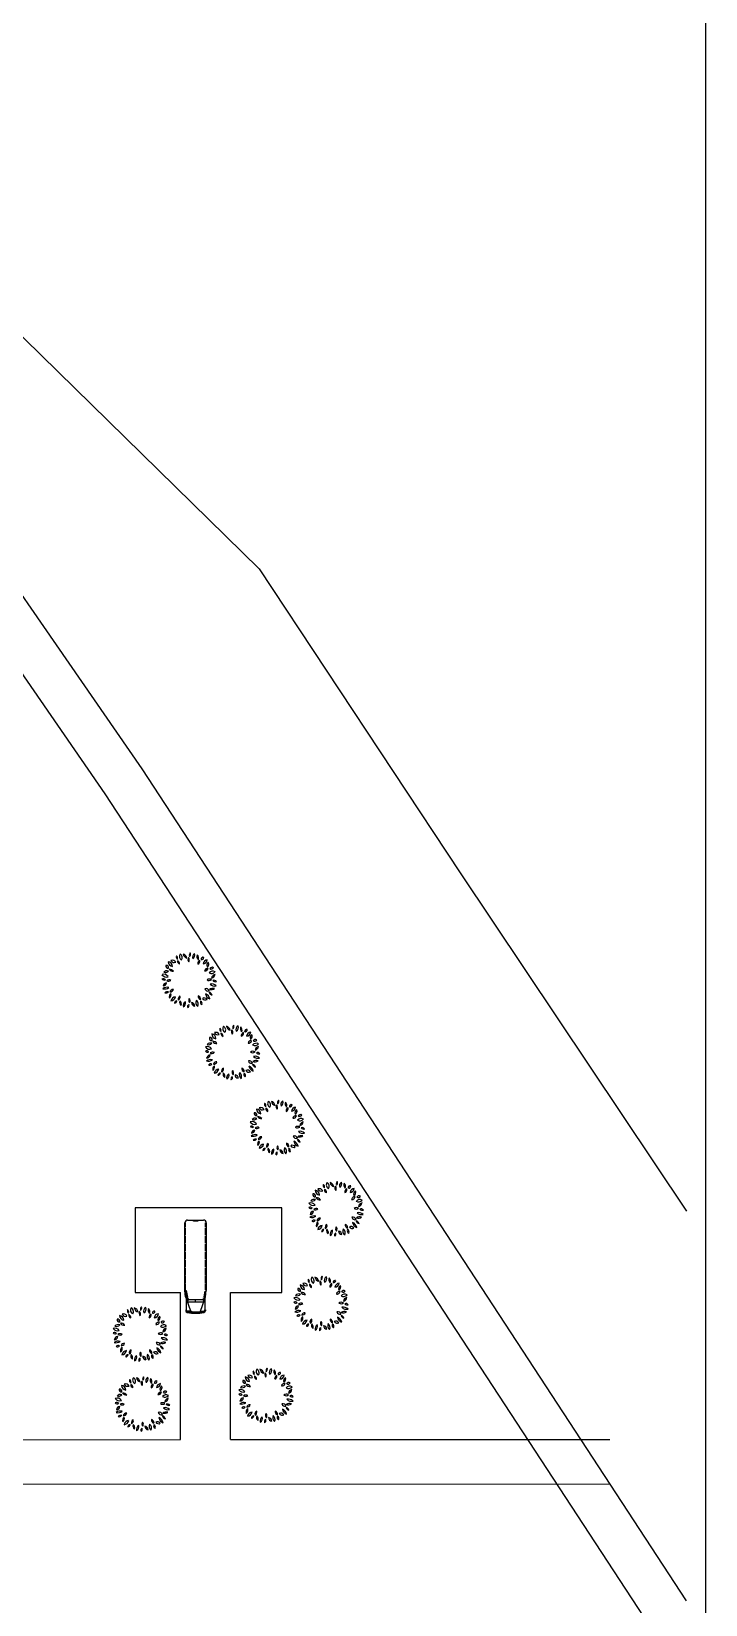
# Model space of a CAD drawing. Header units: millimetres. Extents: x -17017 to 2697, y 1903 to 18260.
# Drawn here: x -16948.51 to -16942.44, y 18233.87 to 18248.05 of the extents above; entities that cross this region are included whole.
import ezdxf

# ---------------------------------------------------------------- set-up
doc = ezdxf.new("R2010")
doc.units = ezdxf.units.MM
for name, color, linetype in [('1', 7, 'Continuous'), ('55', 7, 'Continuous'), ('A-Flor-Strs', 12, 'Continuous'), ('A-Glaz', 92, 'Continuous'), ('DIEN HOA', 111, 'Continuous')]:
    doc.layers.add(name, color=color, linetype=linetype)
doc.styles.add('ATT', font='romans.shx')

# ---------------------------------------------------------------- blocks, each defined once
blk = doc.blocks.new('12PPLT06')
at = {"color": 0, "linetype": 'ByBlock'}
for centre, radius, start, end in [((-0.379, 0.248), 0.0818, 3.3189, 83.1904), ((-0.288, 0.334), 0.0818, 183.3189, 263.1904), ((-0.298, 0.299), 0.0582, 25.4537, 116.6852), ((-0.272, 0.376), 0.0582, 205.4537, 296.6852), ((-0.192, 0.414), 0.0451, 146.8151, 244.0193), ((-0.25, 0.399), 0.0451, 326.8151, 64.0193), ((-0.162, 0.334), 0.0557, 168.8066, 257.6391), ((-0.228, 0.29), 0.0557, 348.8066, 77.6391), ((-0.086, 0.428), 0.0835, 149.4737, 231.7586), ((-0.21, 0.405), 0.0835, 329.4737, 51.7586), ((-0.123, 0.388), 0.0817, 12.306, 79.6849), ((-0.029, 0.486), 0.0817, 192.306, 259.6849), ((0.041, 0.368), 0.0664, 145.5248, 220.8327), ((-0.064, 0.362), 0.0664, 325.5248, 40.8327), ((0.05, 0.45), 0.0524, 125.4093, 202.7101), ((-0.029, 0.473), 0.0524, 305.4093, 22.7101), ((0.177, 0.407), 0.114, 133.8117, 194.3077), ((-0.012, 0.461), 0.114, 313.8117, 14.3077), ((0.257, 0.429), 0.114, 163.4642, 212.7906), ((0.204, 0.305), 0.0573, 103.8914, 198.9039), ((0.052, 0.4), 0.114, 343.4642, 32.7906), ((0.136, 0.342), 0.0573, 283.8914, 18.9039), ((0.197, 0.428), 0.0672, 284.1004, 348.465), ((0.279, 0.349), 0.0672, 104.1004, 168.465), ((0.223, 0.413), 0.118, 280.3005, 340.4476), ((0.355, 0.258), 0.118, 100.3005, 160.4476), ((0.38, 0.27), 0.064, 122.5817, 207.18), ((0.289, 0.295), 0.064, 302.5817, 27.18), ((-0.475, -0.037), 0.063, 44.2576, 108.5927), ((-0.45, 0.067), 0.063, 224.2577, 288.5927), ((-0.456, 0.025), 0.08, 30.9482, 110.5784), ((-0.415, 0.141), 0.08, 210.9482, 290.5784), ((-0.403, 0.088), 0.0847, 69.7201, 135.6489), ((-0.434, 0.226), 0.0847, 249.7201, 315.6489), ((-0.381, 0.255), 0.0369, 163.4933, 274.4697), ((-0.414, 0.229), 0.0369, 343.4933, 94.4697), ((-0.368, -0.065), 0.0699, 60.5095, 129.292), ((-0.353, 0.134), 0.0631, 22.5723, 98.3335), ((-0.304, 0.22), 0.0631, 202.5723, 278.3335), ((0.283, 0.231), 0.0663, 266.0282, 341.3698), ((0.341, 0.144), 0.0663, 86.0282, 161.3698), ((0.366, -0.046), 0.065, 58.8748, 131.2135), ((0.357, 0.058), 0.065, 238.8748, 311.2135), ((0.43, 0.073), 0.0919, 64.7353, 140.5781), ((0.398, 0.214), 0.0919, 244.7353, 320.5781), ((0.413, 0.191), 0.0446, 59.9815, 155.6676), ((0.395, 0.248), 0.0446, 239.9815, 335.6676), ((0.397, 0.111), 0.0659, 270.2529, 353.5221), ((0.463, 0.038), 0.0659, 90.2529, 173.5221), ((-0.386, -0.131), 0.0923, 100.8762, 165.4479), ((-0.492, -0.017), 0.0923, 280.8762, 345.4479), ((-0.411, -0.196), 0.0728, 54.9745, 151.3792), ((-0.433, -0.102), 0.0728, 234.9745, 331.3792), ((-0.399, -0.266), 0.0584, 71.8192, 140.0818), ((-0.425, -0.173), 0.0584, 251.8192, 320.0818), ((-0.378, 0.05), 0.0699, 240.5095, 309.292), ((-0.301, -0.3), 0.065, 113.4753, 203.456), ((-0.386, -0.266), 0.065, 293.4753, 23.456), ((-0.296, -0.233), 0.0625, 87.1724, 157.2365), ((-0.351, -0.146), 0.0625, 267.1724, 337.2365), ((-0.121, -0.348), 0.0799, 122.8873, 186.7253), ((-0.244, -0.29), 0.0799, 302.8873, 6.7253), ((0.222, -0.289), 0.0586, 173.65, 254.6514), ((0.148, -0.339), 0.0586, 353.65, 74.6514), ((0.296, -0.226), 0.0644, 28.8072, 103.9199), ((0.337, -0.133), 0.0644, 208.8072, 283.9199), ((0.392, -0.236), 0.0968, 186.5487, 256.8911), ((0.274, -0.341), 0.0968, 6.5487, 76.8911), ((0.425, -0.213), 0.0753, 71.3712, 141.7535), ((0.39, -0.095), 0.0753, 251.3712, 321.7535), ((0.41, -0.22), 0.0422, 179.2557, 267.6287), ((0.366, -0.262), 0.0422, 359.2557, 87.6287), ((0.407, -0.143), 0.0814, 29.1952, 106.7189), ((0.455, -0.025), 0.0814, 209.1952, 286.7189), ((0.45, -0.045), 0.0446, 28.1981, 112.1918), ((0.473, 0.017), 0.0446, 208.1981, 292.1918), ((-0.25, -0.387), 0.0888, 91.6328, 172.0268), ((-0.34, -0.286), 0.0888, 271.6328, 352.0268), ((-0.231, -0.408), 0.041, 76.5419, 193.4774), ((-0.261, -0.378), 0.041, 256.5419, 13.4774), ((-0.098, -0.398), 0.0759, 159.117, 230.3606), ((-0.218, -0.429), 0.0759, 339.117, 50.3606), ((-0.02, -0.454), 0.0906, 122.117, 201.7275), ((-0.152, -0.411), 0.0906, 302.117, 21.7275), ((0.021, -0.467), 0.0521, 129.7475, 206.0709), ((-0.059, -0.45), 0.0521, 309.7475, 26.0709), ((0.053, -0.36), 0.0628, 148.7877, 221.5977), ((-0.048, -0.37), 0.0628, 328.7877, 41.5977), ((0.112, -0.398), 0.0705, 185.3196, 260.419), ((0.03, -0.474), 0.0705, 5.3196, 80.419), ((0.247, -0.395), 0.123, 165.2071, 218.3217), ((0.031, -0.44), 0.123, 345.2071, 38.3217), ((0.256, -0.394), 0.0536, 156.7754, 231.288), ((0.173, -0.415), 0.0536, 336.7754, 51.288), ((0.258, -0.405), 0.0806, 38.6962, 106.2415), ((0.298, -0.277), 0.0806, 218.6962, 286.2415)]:
    blk.add_arc(centre, radius, start, end, dxfattribs=at)
at = {"color": 0, "linetype": 'ByBlock', "style": 'ATT'}
for tag, p, flags in [('ITEM', (-0.911, -3.046), 3), ('ROOM_NUMBER', (-0.911, -4.379), 1)]:
    blk.add_attdef(tag, p, '', height=1, dxfattribs=dict(at, flags=flags))
blk = doc.blocks.new('A$C31214265')
at = {"layer": 'DIEN HOA'}
for p, q in [((0, 120), (0, 840)), ((120, 960), (3180, 960)), ((320, 930), (130, 930)), ((680, 930), (360, 930)), ((1040, 930), (720, 930)), ((1400, 930), (1080, 930)), ((1760, 930), (1440, 930)), ((2120, 930), (1800, 930)), ((2480, 930), (2160, 930)), ((2840, 930), (2520, 930)), ((3140, 930), (2880, 930)), ((3460, 930), (3170, 960)), ((3460, 907), (3200, 930)), ((3200, 910), (3200, 930)), ((3460, 867), (3200, 910)), ((3386, 880), (3386, 912)), ((3581, 880), (3460, 930)), ((3460, 867), (3460, 907)), ((3577, 860), (3500, 880)), ((3500, 840), (3500, 880)), ((3520, 830), (3500, 840)), ((3520, 830), (3579, 851)), ((3535, 900), (4050, 900)), ((3550, 820), (3612, 846)), ((3590, 780), (3590, 180)), ((4110, 700), (3598, 876)), ((3628, 846), (3678, 825)), ((3690, 153), (3690, 806)), ((4050, 920), (4089, 920)), ((4050, 900), (4050, 920)), ((4110, 700), (4110, 840)), ((20, 380), (20, 580)), ((20, 580), (50, 580)), ((50, 380), (20, 380)), ((50, 580), (50, 380)), ((320, 30), (130, 30)), ((680, 30), (360, 30)), ((1040, 30), (720, 30)), ((1400, 30), (1080, 30)), ((1760, 30), (1440, 30)), ((2120, 30), (1800, 30)), ((2480, 30), (2160, 30)), ((2840, 30), (2520, 30)), ((3140, 30), (2880, 30)), ((3460, 30), (3170, 0)), ((3180, 60), (3480, 120)), ((3180, 0), (3180, 60)), ((3310, 70), (3200, 40)), ((3200, 40), (3200, 30)), ((3310, 40), (3200, 30)), ((3310, 70), (3310, 40)), ((3330, 17), (3330, 90)), ((3460, 100), (3350, 80)), ((3350, 80), (3350, 50)), ((3460, 60), (3350, 50)), ((3460, 100), (3460, 60)), ((3581, 80), (3460, 30)), ((3480, 120), (3480, 40)), ((3520, 130), (3500, 120)), ((3500, 120), (3500, 80)), ((3577, 100), (3500, 80)), ((3520, 130), (3579, 109)), ((3532, 60), (4050, 60)), ((3550, 140), (3612, 113)), ((3690, 480), (3590, 480)), ((4110, 260), (3598, 83)), ((3628, 113), (3678, 134)), ((4050, 60), (4050, 40)), ((4050, 40), (4089, 40)), ((4150, 640), (4110, 700)), ((4150, 320), (4110, 260)), ((4110, 260), (4110, 120)), ((4150, 640), (4150, 320)), ((3180, 0), (120, 0))]:
    blk.add_line(p, q, dxfattribs=at)
for centre, radius, start, end in [((120, 840), 120, 90, 180), ((3550, 780), 40, 0, 90), ((3577, 855), 5, 293.96249, 90), ((3581, 840), 40, 64.65382, 90), ((3620, 828), 20, 66.80141, 113.19859), ((3670, 806), 20, 0, 66.80141), ((4050, 840), 60, 0, 90), ((4089, 840), 80, 9.89468, 90), ((4089, 840), 40, 9.89468, 80.89521), ((2025, 480), 2135, 350.00897, 9.99103), ((2025, 480), 2175, 350.10532, 9.89468), ((120, 120), 120, 180, 270), ((3550, 180), 40, 270, 0), ((3577, 105), 5, 270, 66.03751), ((3581, 120), 40, 270, 295.34618), ((3620, 131), 20, 246.80141, 293.19859), ((3670, 153), 20, 293.19859, 0), ((4050, 120), 60, 270, 0), ((4089, 120), 80, 270, 350.10532), ((4089, 120), 40, 279.10479, 350.10532)]:
    blk.add_arc(centre, radius, start, end, dxfattribs=at)

msp = doc.modelspace()

# ---------------------------------------------------------------- linework, layer by layer
at = {"layer": '1'}
for p, q in [((-16947.168, 18235.361), (-16947.168, 18236.688)), ((-16946.718, 18235.361), (-16946.718, 18236.688))]:
    msp.add_line(p, q, dxfattribs=at)
at = {"layer": '1', "color": 7, "linetype": 'Continuous'}
for points in [[(-16942.607, 18233.908), (-16947.516, 18241.407), (-16949.607, 18244.431), (-16953.56, 18249.205), (-16956.397, 18251.947), (-16961.92, 18256.269)], [(-16946.459, 18243.211), (-16954.322, 18250.914), (-16960.334, 18256.077)], [(-16942.607, 18233.178), (-16947.848, 18241.183), (-16949.926, 18244.189), (-16953.854, 18248.932), (-16956.66, 18251.644), (-16962.167, 18255.954)], [(-16946.459, 18243.211), (-16944.647, 18240.469), (-16942.607, 18237.42)], [(-16960.063, 18235.357), (-16947.168, 18235.361)], [(-16946.718, 18235.361), (-16943.297, 18235.362)], [(-16960.063, 18234.957), (-16943.297, 18234.962)]]:
    msp.add_lwpolyline(points, dxfattribs=at)
at = {"layer": '1'}
msp.add_lwpolyline([(-16946.718, 18236.688), (-16946.254, 18236.688), (-16946.254, 18237.45), (-16947.579, 18237.45), (-16947.579, 18236.688), (-16947.168, 18236.688)], dxfattribs=at)
at = {"layer": '55', "linetype": 'ByBlock'}
msp.add_lwpolyline([(-17017.435, 18260.274), (-16942.435, 18260.274), (-16942.435, 18205.274), (-17017.435, 18205.274)], close=True, dxfattribs=at)

# ---------------------------------------------------------------- block references
at = {"layer": 'A-Flor-Strs', "xscale": 0.0002, "yscale": 0.0002, "zscale": 0.0002, "rotation": 270}
msp.add_blockref('A$C31214265', (-16947.129, 18237.34), dxfattribs=at)
at = {"layer": 'A-Glaz', "xscale": 0.5, "yscale": 0.5, "zscale": 0.5, "rotation": 270}
for p in [(-16947.092, 18239.5), (-16946.7, 18238.849), (-16946.296, 18238.172), (-16945.767, 18237.44), (-16945.903, 18236.587), (-16947.532, 18236.311), (-16947.513, 18235.681), (-16946.399, 18235.758)]:
    msp.add_blockref('12PPLT06', p, dxfattribs=at)

doc.saveas('drawing.dxf')
